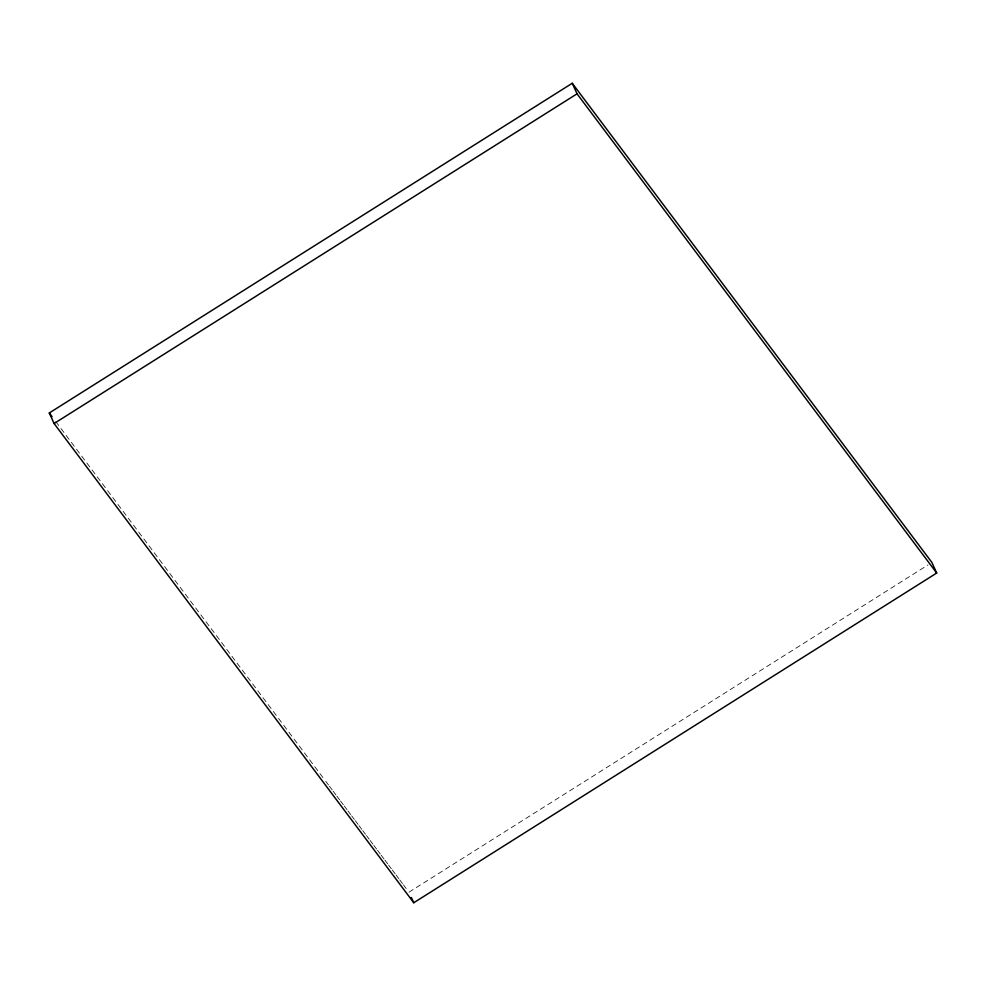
<?xml version="1.0" encoding="UTF-8"?>
<svg xmlns="http://www.w3.org/2000/svg" width="986" height="986" viewBox="0 0 986 986"><rect width="100%" height="100%" fill="white"/><g stroke="black" fill="none" stroke-linecap="round" stroke-linejoin="round"><path stroke-width="0.74" stroke-dasharray="4.93 3.7" d="M408.956 892.182L928.011 564.929M55.771 421.589L324.825 780.074M325.75 781.306L328.523 785.004M329.447 786.236L332.22 789.934M333.145 791.166L335.918 794.864M336.842 796.096L339.615 799.794M340.54 801.026L343.313 804.724M344.237 805.956L347.01 809.642M347.935 810.874L350.708 814.572M351.632 815.804L354.405 819.502M355.33 820.734L358.103 824.432M359.027 825.664L361.8 829.362M362.725 830.594L365.498 834.279M366.422 835.512L369.195 839.209M370.12 840.442L372.893 844.139M373.817 845.372L376.59 849.069M377.515 850.302L380.288 853.999M381.212 855.232L383.985 858.929M384.91 860.149L387.695 863.847M388.62 865.079L391.393 868.777M392.317 870.009L395.09 873.707M396.015 874.939L398.788 878.637M399.712 879.869L402.485 883.567M403.41 884.799L406.183 888.485"/><path stroke-width="1.48" d="M49.3 412.961L572.25 83.255L931.906 562.476L936.7 573.039L413.75 902.745L54.094 423.524L49.3 412.961L52.073 416.659M54.094 423.524L577.044 93.818L572.25 83.255M577.044 93.818L936.7 573.039M411.347 897.47L413.75 902.745"/></g></svg>
